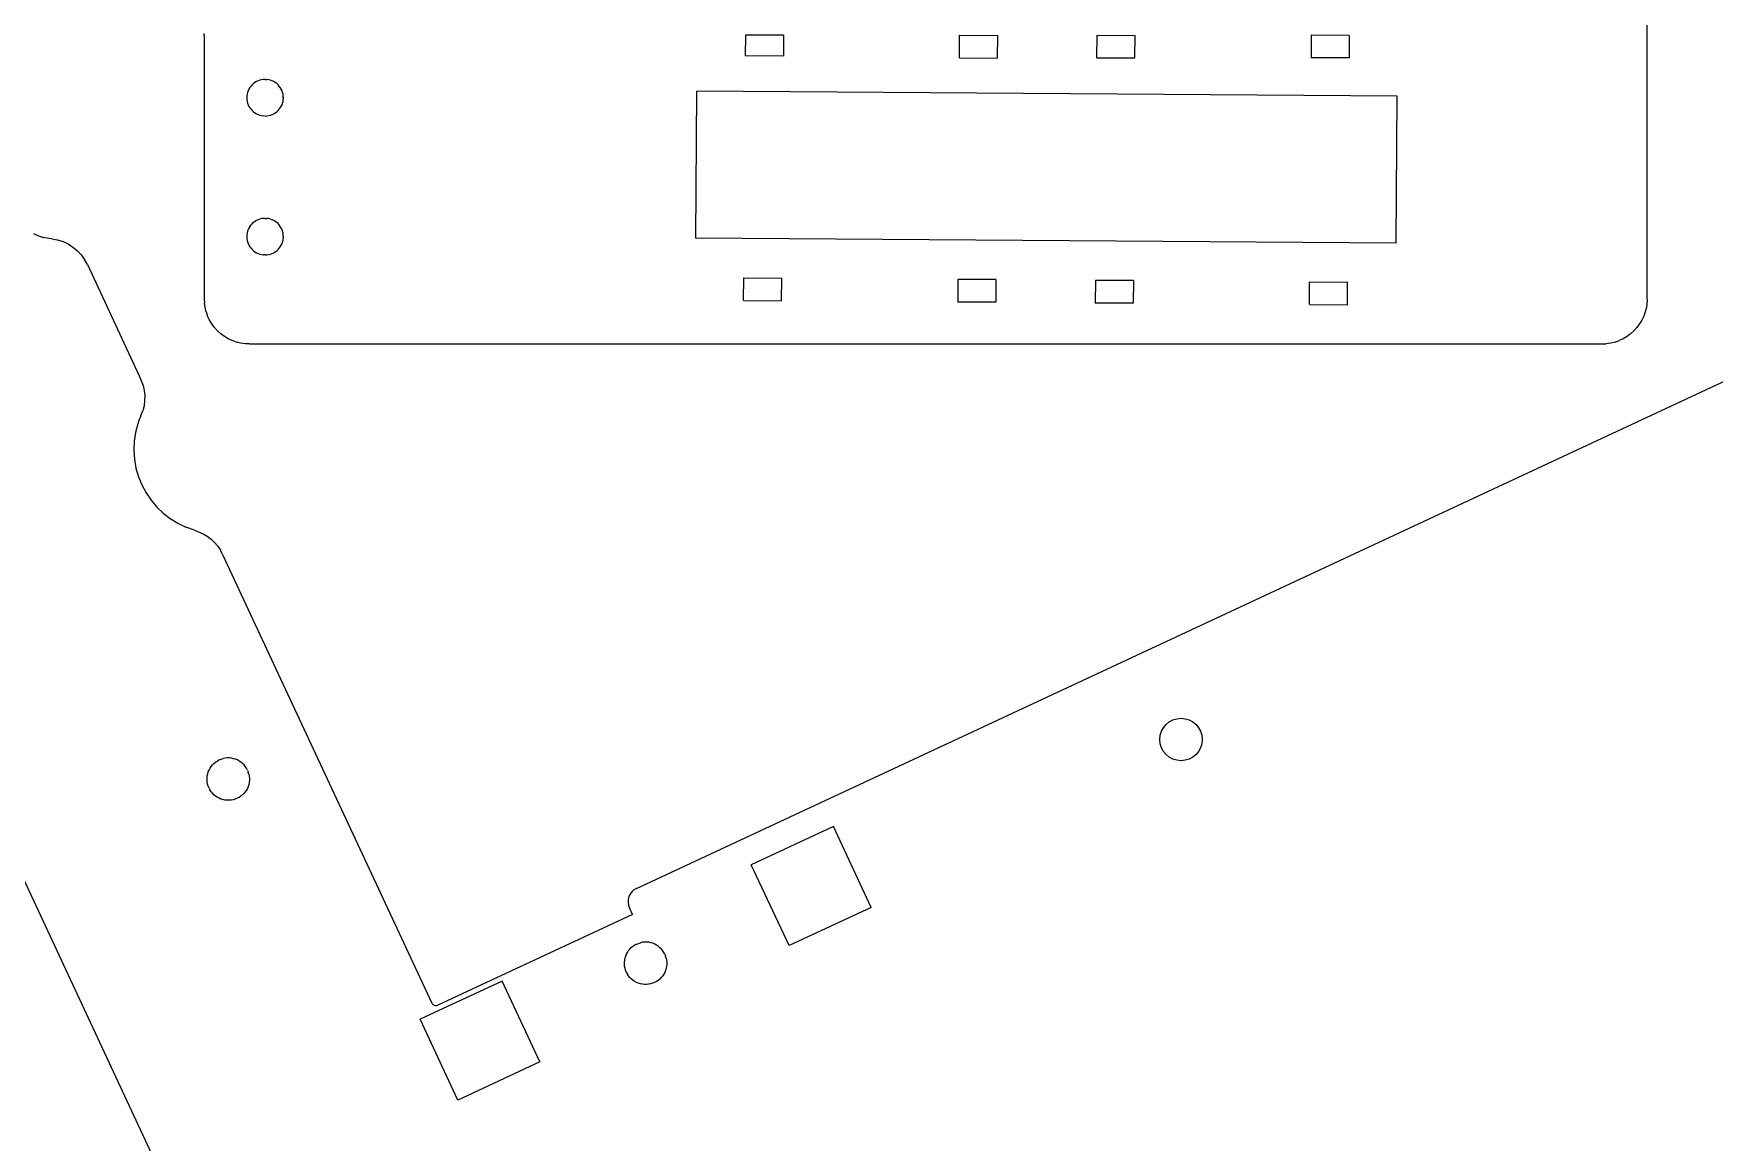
# Model space of a CAD drawing. Header units: millimetres. Extents: x -794 to 1477, y -521 to -225.
# Drawn here: x 44.7 to 159.7, y -388 to -312.1 of the extents above; entities that cross this region are included whole.
import ezdxf

# ---------------------------------------------------------------- set-up
doc = ezdxf.new("R2010")
doc.units = ezdxf.units.MM
doc.linetypes.add('HIDDEN', pattern=[9.525, 6.35, -3.175])
doc.layers.get('0').update_dxf_attribs({"color": 253, "lineweight": 70, "true_color": 0x8faf8f})
doc.layers.add('Hidden', color=98, linetype='Continuous', lineweight=70, true_color=0x054805)

msp = doc.modelspace()

# ---------------------------------------------------------------- linework, layer by layer
at = {"color": 98, "lineweight": -3, "true_color": 0x054805}
for p, q in [((85.98, -370.61), (386.99, -230.25)), ((-18.57, -235.69), (109.96, -511.33)), ((155.12, -330.28), (155.12, -242.28)), ((56.42, -312.21), (56.42, -312.14)), ((56.42, -312.24), (56.42, -312.21)), ((56.42, -312.26), (56.42, -312.24)), ((56.42, -312.27), (56.42, -330.28)), ((93.44, -312.25), (93.43, -313.66)), ((96.04, -312.25), (93.44, -312.25)), ((96.04, -312.25), (96.03, -313.68)), ((108.08, -313.8), (108.09, -312.25)), ((108.09, -312.25), (110.69, -312.26)), ((110.68, -313.82), (110.69, -312.26)), ((117.48, -313.79), (117.49, -312.24)), ((117.49, -312.24), (120.09, -312.26)), ((120.08, -313.81), (120.09, -312.26)), ((132.14, -312.24), (132.13, -313.79)), ((134.74, -312.26), (132.14, -312.24)), ((134.74, -312.26), (134.73, -313.81)), ((96.03, -313.68), (93.43, -313.66)), ((108.08, -313.8), (110.68, -313.82)), ((117.48, -313.79), (120.08, -313.81)), ((134.73, -313.81), (132.13, -313.79)), ((59.43, -316.05), (59.39, -316.16)), ((59.48, -315.94), (59.43, -316.05)), ((59.54, -315.83), (59.48, -315.94)), ((59.54, -315.83), (59.62, -315.73)), ((59.7, -315.64), (59.62, -315.73)), ((59.79, -315.56), (59.7, -315.64)), ((59.89, -315.49), (59.79, -315.56)), ((59.99, -315.42), (59.89, -315.49)), ((60.11, -315.37), (59.99, -315.42)), ((60.22, -315.33), (60.11, -315.37)), ((60.34, -315.3), (60.22, -315.33)), ((60.46, -315.28), (60.34, -315.3)), ((60.52, -315.28), (60.46, -315.28)), ((60.55, -315.28), (60.52, -315.28)), ((60.57, -315.28), (60.55, -315.28)), ((60.58, -315.28), (60.71, -315.28)), ((60.83, -315.3), (60.71, -315.28)), ((60.95, -315.33), (60.83, -315.3)), ((60.95, -315.33), (61.06, -315.37)), ((61.17, -315.42), (61.06, -315.37)), ((61.28, -315.49), (61.17, -315.42)), ((61.38, -315.56), (61.28, -315.49)), ((61.47, -315.64), (61.38, -315.56)), ((61.55, -315.73), (61.47, -315.64)), ((61.62, -315.83), (61.55, -315.73)), ((61.69, -315.94), (61.62, -315.83)), ((61.74, -316.05), (61.69, -315.94)), ((61.78, -316.16), (61.74, -316.05)), ((90.04, -326.13), (90.11, -316.08)), ((138.01, -316.42), (90.11, -316.08)), ((59.34, -316.4), (59.33, -316.53)), ((59.33, -316.53), (59.34, -316.65)), ((59.36, -316.28), (59.34, -316.4)), ((59.34, -316.65), (59.36, -316.77)), ((59.39, -316.16), (59.36, -316.28)), ((59.36, -316.77), (59.39, -316.89)), ((59.39, -316.89), (59.43, -317.01)), ((59.43, -317.01), (59.48, -317.12)), ((59.48, -317.12), (59.54, -317.22)), ((59.54, -317.22), (59.62, -317.32)), ((61.55, -317.32), (61.62, -317.23)), ((61.62, -317.23), (61.68, -317.12)), ((61.68, -317.12), (61.74, -317.01)), ((61.74, -317.01), (61.78, -316.9)), ((61.81, -316.28), (61.78, -316.16)), ((61.78, -316.9), (61.81, -316.78)), ((61.83, -316.4), (61.81, -316.28)), ((61.81, -316.78), (61.83, -316.65)), ((61.83, -316.47), (61.83, -316.4)), ((61.83, -316.5), (61.83, -316.47)), ((61.83, -316.51), (61.83, -316.5)), ((61.83, -316.53), (61.83, -316.65)), ((137.94, -326.47), (138.01, -316.42)), ((59.62, -317.32), (59.7, -317.41)), ((59.7, -317.41), (59.79, -317.49)), ((59.79, -317.49), (59.89, -317.57)), ((59.89, -317.57), (59.99, -317.63)), ((59.99, -317.63), (60.1, -317.68)), ((60.1, -317.68), (60.22, -317.72)), ((60.22, -317.72), (60.34, -317.75)), ((60.34, -317.75), (60.46, -317.77)), ((60.58, -317.78), (60.46, -317.77)), ((60.58, -317.78), (60.71, -317.77)), ((60.71, -317.77), (60.84, -317.75)), ((60.84, -317.75), (60.96, -317.72)), ((60.96, -317.72), (61.07, -317.68)), ((61.07, -317.68), (61.18, -317.63)), ((61.18, -317.63), (61.28, -317.56)), ((61.28, -317.56), (61.38, -317.49)), ((61.38, -317.49), (61.47, -317.41)), ((61.47, -317.41), (61.55, -317.32)), ((59.54, -325.33), (59.48, -325.44)), ((59.54, -325.33), (59.62, -325.23)), ((59.7, -325.14), (59.62, -325.23)), ((59.79, -325.06), (59.7, -325.14)), ((59.89, -324.99), (59.79, -325.06)), ((59.99, -324.92), (59.89, -324.99)), ((60.11, -324.87), (59.99, -324.92)), ((60.22, -324.83), (60.11, -324.87)), ((60.34, -324.8), (60.22, -324.83)), ((60.46, -324.78), (60.34, -324.8)), ((60.52, -324.78), (60.46, -324.78)), ((60.55, -324.78), (60.52, -324.78)), ((60.57, -324.78), (60.55, -324.78)), ((60.58, -324.78), (60.71, -324.78)), ((60.83, -324.8), (60.71, -324.78)), ((60.95, -324.83), (60.83, -324.8)), ((60.95, -324.83), (61.06, -324.87)), ((61.17, -324.92), (61.06, -324.87)), ((61.28, -324.99), (61.17, -324.92)), ((61.38, -325.06), (61.28, -324.99)), ((61.47, -325.14), (61.38, -325.06)), ((61.55, -325.23), (61.47, -325.14)), ((61.62, -325.33), (61.55, -325.23)), ((61.69, -325.44), (61.62, -325.33)), ((44.75, -325.81), (45.08, -325.97)), ((45.08, -325.97), (45.43, -326.08)), ((45.79, -326.15), (45.43, -326.08)), ((46, -326.17), (45.79, -326.15)), ((46, -326.17), (46.38, -326.24)), ((46.38, -326.24), (46.76, -326.37)), ((46.76, -326.37), (47.11, -326.53)), ((59.34, -325.9), (59.33, -326.03)), ((59.33, -326.03), (59.34, -326.15)), ((59.36, -325.78), (59.34, -325.9)), ((59.34, -326.15), (59.36, -326.27)), ((59.39, -325.66), (59.36, -325.78)), ((59.36, -326.27), (59.39, -326.39)), ((59.43, -325.55), (59.39, -325.66)), ((59.39, -326.39), (59.43, -326.51)), ((59.48, -325.44), (59.43, -325.55)), ((61.74, -325.55), (61.69, -325.44)), ((61.78, -325.66), (61.74, -325.55)), ((61.74, -326.51), (61.78, -326.4)), ((61.81, -325.78), (61.78, -325.66)), ((61.78, -326.4), (61.81, -326.28)), ((61.83, -325.9), (61.81, -325.78)), ((61.81, -326.28), (61.83, -326.15)), ((61.83, -325.97), (61.83, -325.9)), ((61.83, -326), (61.83, -325.97)), ((61.83, -326.01), (61.83, -326)), ((61.83, -326.03), (61.83, -326.15)), ((137.94, -326.47), (90.04, -326.13)), ((47.11, -326.53), (47.44, -326.74)), ((47.44, -326.74), (47.75, -326.99)), ((47.75, -326.99), (48.01, -327.28)), ((48.01, -327.28), (48.24, -327.59)), ((48.43, -327.94), (48.24, -327.59)), ((59.43, -326.51), (59.48, -326.62)), ((59.48, -326.62), (59.54, -326.72)), ((59.54, -326.72), (59.62, -326.82)), ((59.62, -326.82), (59.7, -326.91)), ((59.7, -326.91), (59.79, -326.99)), ((59.79, -326.99), (59.89, -327.07)), ((59.89, -327.07), (59.99, -327.13)), ((59.99, -327.13), (60.1, -327.18)), ((60.1, -327.18), (60.22, -327.22)), ((60.22, -327.22), (60.34, -327.25)), ((60.34, -327.25), (60.46, -327.27)), ((60.58, -327.28), (60.46, -327.27)), ((60.58, -327.28), (60.71, -327.27)), ((60.71, -327.27), (60.84, -327.25)), ((60.84, -327.25), (60.96, -327.22)), ((60.96, -327.22), (61.07, -327.18)), ((61.07, -327.18), (61.18, -327.13)), ((61.18, -327.13), (61.28, -327.06)), ((61.28, -327.06), (61.38, -326.99)), ((61.38, -326.99), (61.47, -326.91)), ((61.47, -326.91), (61.55, -326.82)), ((61.55, -326.82), (61.62, -326.73)), ((61.62, -326.73), (61.68, -326.62)), ((61.68, -326.62), (61.74, -326.51)), ((48.43, -327.94), (51.98, -335.56)), ((93.31, -330.4), (93.32, -328.85)), ((93.32, -328.85), (95.92, -328.87)), ((95.91, -330.42), (95.92, -328.87)), ((107.97, -328.96), (107.96, -330.51)), ((110.57, -328.97), (107.97, -328.96)), ((110.57, -328.97), (110.56, -330.52)), ((117.37, -329.02), (117.36, -330.57)), ((119.97, -329.04), (117.37, -329.02)), ((119.97, -329.04), (119.96, -330.59)), ((132.01, -330.67), (132.02, -329.12)), ((132.02, -329.12), (134.62, -329.14)), ((134.61, -330.69), (134.62, -329.14)), ((56.42, -330.28), (56.43, -330.58)), ((56.48, -330.88), (56.43, -330.58)), ((56.55, -331.18), (56.48, -330.88)), ((93.31, -330.4), (95.91, -330.42)), ((110.56, -330.52), (107.96, -330.51)), ((119.96, -330.59), (117.36, -330.57)), ((132.01, -330.67), (134.61, -330.69)), ((155.06, -330.88), (154.98, -331.18)), ((155.1, -330.58), (155.06, -330.88)), ((155.11, -330.43), (155.1, -330.58)), ((155.12, -330.35), (155.11, -330.43)), ((155.12, -330.3), (155.12, -330.31)), ((155.12, -330.31), (155.12, -330.35)), ((56.55, -331.18), (56.65, -331.46)), ((56.78, -331.74), (56.65, -331.46)), ((56.94, -332), (56.78, -331.74)), ((57.12, -332.24), (56.94, -332)), ((154.6, -332), (154.41, -332.24)), ((154.75, -331.74), (154.6, -332)), ((154.88, -331.46), (154.75, -331.74)), ((154.98, -331.18), (154.88, -331.46)), ((57.33, -332.47), (57.12, -332.24)), ((57.55, -332.67), (57.33, -332.47)), ((57.8, -332.85), (57.55, -332.67)), ((58.06, -333.01), (57.8, -332.85)), ((58.33, -333.14), (58.06, -333.01)), ((58.62, -333.24), (58.33, -333.14)), ((58.91, -333.32), (58.62, -333.24)), ((59.21, -333.36), (58.91, -333.32)), ((59.36, -333.37), (59.21, -333.36)), ((59.44, -333.37), (59.36, -333.37)), ((59.48, -333.37), (59.44, -333.37)), ((59.5, -333.37), (59.48, -333.37)), ((59.52, -333.37), (152.02, -333.37)), ((152.02, -333.37), (152.32, -333.36)), ((152.62, -333.32), (152.32, -333.36)), ((152.92, -333.24), (152.62, -333.32)), ((152.92, -333.24), (153.21, -333.14)), ((153.48, -333.01), (153.21, -333.14)), ((153.74, -332.85), (153.48, -333.01)), ((153.98, -332.67), (153.74, -332.85)), ((154.21, -332.47), (153.98, -332.67)), ((154.41, -332.24), (154.21, -332.47)), ((51.98, -335.56), (52.24, -336.21)), ((52.24, -336.21), (52.31, -336.55)), ((52.31, -336.55), (52.35, -336.9)), ((52.09, -338.26), (52.21, -337.94)), ((52.3, -337.6), (52.21, -337.94)), ((52.34, -337.25), (52.3, -337.6)), ((52.35, -336.9), (52.34, -337.25)), ((51.88, -338.84), (51.72, -339.43)), ((51.98, -338.55), (51.88, -338.84)), ((52.03, -338.41), (51.98, -338.55)), ((52.06, -338.34), (52.03, -338.41)), ((52.08, -338.3), (52.06, -338.34)), ((52.08, -338.28), (52.08, -338.3)), ((51.63, -340.03), (51.61, -340.64)), ((51.72, -339.43), (51.63, -340.03)), ((51.61, -340.64), (51.65, -341.26)), ((51.65, -341.26), (51.75, -341.86)), ((51.75, -341.86), (51.92, -342.45)), ((51.92, -342.45), (52.15, -343.01)), ((52.15, -343.01), (52.44, -343.55)), ((52.44, -343.55), (52.78, -344.06)), ((52.78, -344.06), (53.17, -344.53)), ((53.17, -344.53), (53.62, -344.95)), ((53.62, -344.95), (54.1, -345.32)), ((54.1, -345.32), (54.62, -345.64)), ((54.62, -345.64), (55.17, -345.91)), ((55.75, -346.11), (55.17, -345.91)), ((55.75, -346.11), (56.35, -346.36)), ((56.35, -346.36), (56.63, -346.53)), ((56.63, -346.53), (56.89, -346.73)), ((56.89, -346.73), (57.13, -346.96)), ((57.13, -346.96), (57.34, -347.21)), ((57.34, -347.21), (57.53, -347.48)), ((57.68, -347.77), (57.53, -347.48)), ((57.68, -347.77), (71.99, -378.46)), ((56.98, -362.17), (57.08, -362.07)), ((57.08, -362.07), (57.19, -361.98)), ((57.19, -361.98), (57.32, -361.9)), ((57.45, -361.83), (57.32, -361.9)), ((57.45, -361.83), (57.72, -361.73)), ((57.85, -361.7), (57.72, -361.73)), ((58, -361.69), (57.85, -361.7)), ((58.14, -361.69), (58, -361.69)), ((58.28, -361.71), (58.14, -361.69)), ((58.42, -361.74), (58.28, -361.71)), ((58.56, -361.78), (58.42, -361.74)), ((58.69, -361.83), (58.56, -361.78)), ((58.81, -361.9), (58.69, -361.83)), ((58.93, -361.98), (58.81, -361.9)), ((59.04, -362.07), (58.93, -361.98)), ((59.14, -362.17), (59.04, -362.07)), ((56.61, -363.05), (56.63, -362.91)), ((56.61, -363.19), (56.61, -363.05)), ((56.62, -363.33), (56.61, -363.19)), ((56.63, -362.91), (56.66, -362.78)), ((56.66, -362.78), (56.7, -362.64)), ((56.7, -362.64), (56.75, -362.52)), ((56.75, -362.52), (56.82, -362.39)), ((56.82, -362.39), (56.89, -362.28)), ((56.89, -362.28), (56.98, -362.17)), ((59.23, -362.28), (59.14, -362.17)), ((59.31, -362.4), (59.23, -362.28)), ((59.37, -362.53), (59.31, -362.4)), ((59.38, -362.54), (59.39, -362.56)), ((59.39, -362.56), (59.4, -362.59)), ((59.4, -362.59), (59.43, -362.66)), ((59.47, -362.8), (59.43, -362.66)), ((59.47, -362.8), (59.5, -362.94)), ((59.51, -363.22), (59.49, -363.36)), ((59.5, -362.94), (59.51, -363.08)), ((59.51, -363.08), (59.51, -363.22)), ((56.65, -363.48), (56.62, -363.33)), ((56.69, -363.62), (56.65, -363.48)), ((56.75, -363.75), (56.69, -363.62)), ((56.75, -363.75), (56.81, -363.88)), ((56.89, -364), (56.81, -363.88)), ((56.98, -364.11), (56.89, -364)), ((57.08, -364.21), (56.98, -364.11)), ((57.19, -364.3), (57.08, -364.21)), ((57.31, -364.38), (57.19, -364.3)), ((57.43, -364.45), (57.31, -364.38)), ((58.8, -364.39), (58.67, -364.45)), ((58.92, -364.31), (58.8, -364.39)), ((59.03, -364.22), (58.92, -364.31)), ((59.13, -364.12), (59.03, -364.22)), ((59.22, -364.01), (59.13, -364.12)), ((59.3, -363.89), (59.22, -364.01)), ((59.37, -363.77), (59.3, -363.89)), ((59.42, -363.64), (59.37, -363.77)), ((59.46, -363.5), (59.42, -363.64)), ((59.49, -363.36), (59.46, -363.5)), ((57.56, -364.5), (57.43, -364.45)), ((57.7, -364.54), (57.56, -364.5)), ((57.84, -364.57), (57.7, -364.54)), ((57.98, -364.59), (57.84, -364.57)), ((58.12, -364.59), (57.98, -364.59)), ((58.27, -364.58), (58.12, -364.59)), ((58.4, -364.55), (58.27, -364.58)), ((58.54, -364.51), (58.4, -364.55)), ((58.67, -364.45), (58.54, -364.51)), ((99.46, -366.38), (93.84, -369)), ((102.04, -371.91), (99.46, -366.38)), ((96.42, -374.52), (93.84, -369)), ((85.71, -372.39), (72.39, -378.6)), ((85.71, -372.39), (85.5, -371.94)), ((102.04, -371.91), (96.42, -374.52)), ((85.44, -374.87), (85.53, -374.76)), ((85.53, -374.76), (85.63, -374.66)), ((85.63, -374.66), (85.74, -374.57)), ((85.74, -374.57), (85.86, -374.49)), ((86, -374.42), (85.86, -374.49)), ((86, -374.42), (86.26, -374.33)), ((86.4, -374.3), (86.26, -374.33)), ((86.54, -374.29), (86.4, -374.3)), ((86.69, -374.29), (86.54, -374.29)), ((86.83, -374.3), (86.69, -374.29)), ((86.97, -374.33), (86.83, -374.3)), ((87.1, -374.37), (86.97, -374.33)), ((87.24, -374.43), (87.1, -374.37)), ((87.36, -374.5), (87.24, -374.43)), ((87.48, -374.58), (87.36, -374.5)), ((87.59, -374.67), (87.48, -374.58)), ((87.69, -374.77), (87.59, -374.67)), ((87.78, -374.88), (87.69, -374.77)), ((85.16, -375.65), (85.18, -375.51)), ((85.16, -375.79), (85.16, -375.65)), ((85.17, -375.93), (85.16, -375.79)), ((85.18, -375.51), (85.2, -375.37)), ((85.2, -375.37), (85.25, -375.24)), ((85.25, -375.24), (85.3, -375.11)), ((85.3, -375.11), (85.37, -374.99)), ((85.37, -374.99), (85.44, -374.87)), ((87.86, -375), (87.78, -374.88)), ((87.92, -375.12), (87.86, -375)), ((87.93, -375.14), (87.94, -375.16)), ((87.94, -375.16), (87.95, -375.19)), ((87.95, -375.19), (87.98, -375.26)), ((88.02, -375.39), (87.98, -375.26)), ((88.02, -375.39), (88.04, -375.53)), ((88.04, -375.53), (88.06, -375.67)), ((88.06, -375.82), (88.04, -375.96)), ((88.06, -375.67), (88.06, -375.82)), ((76.8, -376.95), (71.18, -379.56)), ((79.38, -382.47), (76.8, -376.95)), ((85.2, -376.07), (85.17, -375.93)), ((85.24, -376.21), (85.2, -376.07)), ((85.29, -376.35), (85.24, -376.21)), ((85.29, -376.35), (85.36, -376.48)), ((85.44, -376.59), (85.36, -376.48)), ((85.53, -376.7), (85.44, -376.59)), ((85.63, -376.81), (85.53, -376.7)), ((85.74, -376.9), (85.63, -376.81)), ((85.86, -376.98), (85.74, -376.9)), ((85.98, -377.04), (85.86, -376.98)), ((86.11, -377.1), (85.98, -377.04)), ((87.22, -377.05), (87.09, -377.1)), ((87.35, -376.98), (87.22, -377.05)), ((87.47, -376.91), (87.35, -376.98)), ((87.58, -376.82), (87.47, -376.91)), ((87.68, -376.72), (87.58, -376.82)), ((87.77, -376.61), (87.68, -376.72)), ((87.85, -376.49), (87.77, -376.61)), ((87.92, -376.36), (87.85, -376.49)), ((87.97, -376.23), (87.92, -376.36)), ((88.01, -376.1), (87.97, -376.23)), ((88.04, -375.96), (88.01, -376.1)), ((86.25, -377.14), (86.11, -377.1)), ((86.39, -377.17), (86.25, -377.14)), ((86.53, -377.18), (86.39, -377.17)), ((86.67, -377.19), (86.53, -377.18)), ((86.81, -377.17), (86.67, -377.19)), ((86.95, -377.15), (86.81, -377.17)), ((87.09, -377.1), (86.95, -377.15)), ((73.76, -385.09), (71.18, -379.56)), ((79.38, -382.47), (73.76, -385.09))]:
    msp.add_line(p, q, dxfattribs=at)
msp.add_circle((123.23, -360.43), 1.45, dxfattribs=at)
for centre, radius, start, end in [((86.41, -371.52), 1, 115, 205), ((72.26, -378.33), 0.3, 205, 295)]:
    msp.add_arc(centre, radius, start, end, dxfattribs=at)
at = {"layer": 'Hidden', "linetype": 'HIDDEN', "lineweight": -3}
for p, q in [((61.83, -316.5), (61.83, -316.51)), ((61.83, -316.52), (61.83, -316.51)), ((61.83, -316.52), (61.83, -316.53)), ((61.83, -316.53), (61.83, -316.52)), ((61.83, -316.53), (61.83, -316.52)), ((61.83, -316.52), (61.83, -316.52)), ((61.83, -316.52), (61.83, -316.53)), ((61.83, -316.52), (61.83, -316.53)), ((61.83, -316.52), (61.83, -316.53)), ((61.83, -316.53), (61.83, -316.53)), ((61.83, -316.53), (61.83, -316.53)), ((61.83, -326), (61.83, -326.01)), ((61.83, -326.02), (61.83, -326.01)), ((61.83, -326.02), (61.83, -326.02)), ((61.83, -326.03), (61.83, -326.03)), ((61.83, -326.03), (61.83, -326.03)), ((61.83, -326.03), (61.83, -326.03)), ((61.83, -326.03), (61.83, -326.03)), ((61.83, -326.03), (61.83, -326.03)), ((61.83, -326.03), (61.83, -326.03)), ((61.83, -326.03), (61.83, -326.03)), ((61.83, -326.03), (61.83, -326.03)), ((59.52, -333.37), (59.51, -333.37))]:
    msp.add_line(p, q, dxfattribs=at)

doc.saveas('drawing.dxf')
